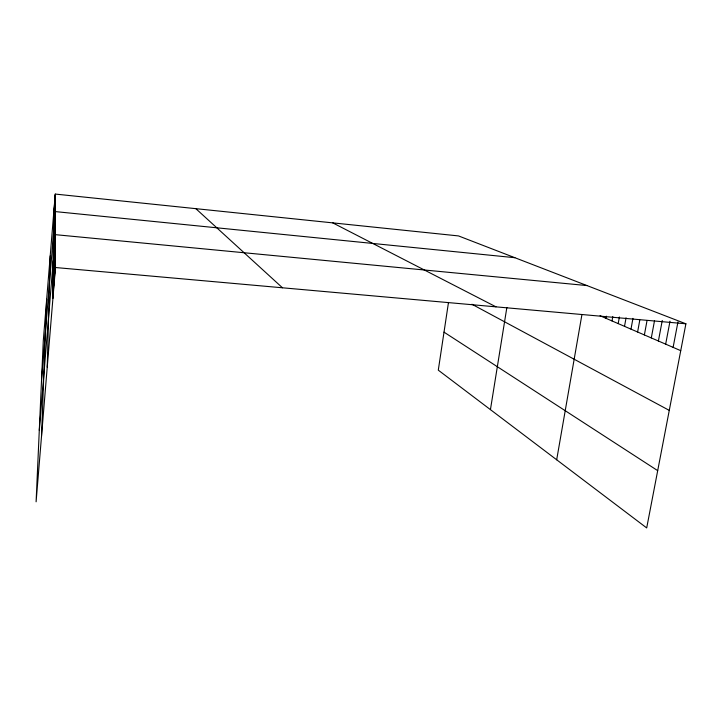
<?xml version="1.0" encoding="UTF-8"?>
<svg xmlns="http://www.w3.org/2000/svg" width="722" height="722" viewBox="0 0 722 722"><rect width="100%" height="100%" fill="white"/><g stroke="black" fill="none" stroke-linecap="round" stroke-linejoin="round"><path stroke-width="1.08" d="M52.914 298.502L53.699 213.189M47.237 367.2L50.215 255.886M41.515 436.305L46.677 299.224M55.26 194.074L43.293 340.694L36.1 501.817L55.477 267.528L55.26 194.074L458.506 235.923L685.9 323.799L646.695 527.926L438.29 370.16L448.488 302.419M53.681 215.589L55.269 195.093M53.654 218.08L55.269 197.196M53.636 220.661L55.278 199.371M53.618 221.988L55.287 201.637M53.59 224.722L55.287 202.792M53.581 226.121L55.296 205.192M53.554 229.018L55.296 206.42M53.545 230.508L55.305 208.956M53.527 232.033L55.305 210.264M41.551 379.601L55.314 211.6L514.867 257.7M53.482 236.681L55.323 214.272M53.473 238.287L55.323 215.643M53.437 241.581L55.332 217.051M53.428 243.287L55.341 219.948M53.41 245.02L55.341 221.446M53.392 246.798L55.35 222.972M53.374 248.612L55.35 224.533M53.338 252.357L55.359 226.13M53.32 254.297L55.368 229.425M53.302 256.274L55.368 231.13M53.284 258.305L55.377 232.881M39.286 430.357L55.377 234.668L586.977 285.569M53.247 262.501L55.386 236.491M53.229 264.676L55.395 238.368M53.211 266.896L55.395 240.282M53.184 269.18L55.404 242.249M53.166 271.517L55.413 244.262M53.139 273.909L55.413 246.319M53.121 276.364L55.423 248.44M53.094 278.882L55.432 250.606M53.076 281.472L55.432 252.835M53.049 284.116L55.441 255.128M53.022 286.842L55.45 257.474M52.995 289.639L55.459 259.884M52.968 292.509L55.459 262.357M52.941 295.46L55.468 264.911M490.437 409.636L506.862 307.482M556.68 459.788L581.941 314.53M605.957 318.312L606.336 316.155M612.003 320.929L612.788 316.561M618.194 323.609L619.386 316.985M624.521 326.344L626.064 317.806M630.983 329.142L632.959 318.357M637.607 332.003L639.809 320.008M644.376 334.936L647.029 320.595M651.307 337.932L654.493 320.83M658.401 341.001L662.264 320.46M665.666 344.141L670.016 321.182M673.112 347.363L677.967 321.913M55.477 267.528L685.9 323.799M600.036 315.749L680.738 350.666M332.734 222.863L495.978 306.841M471.926 304.242L669.267 410.385M444.012 332.147L657.697 470.645M195.843 208.658L282.473 287.789"/></g></svg>
